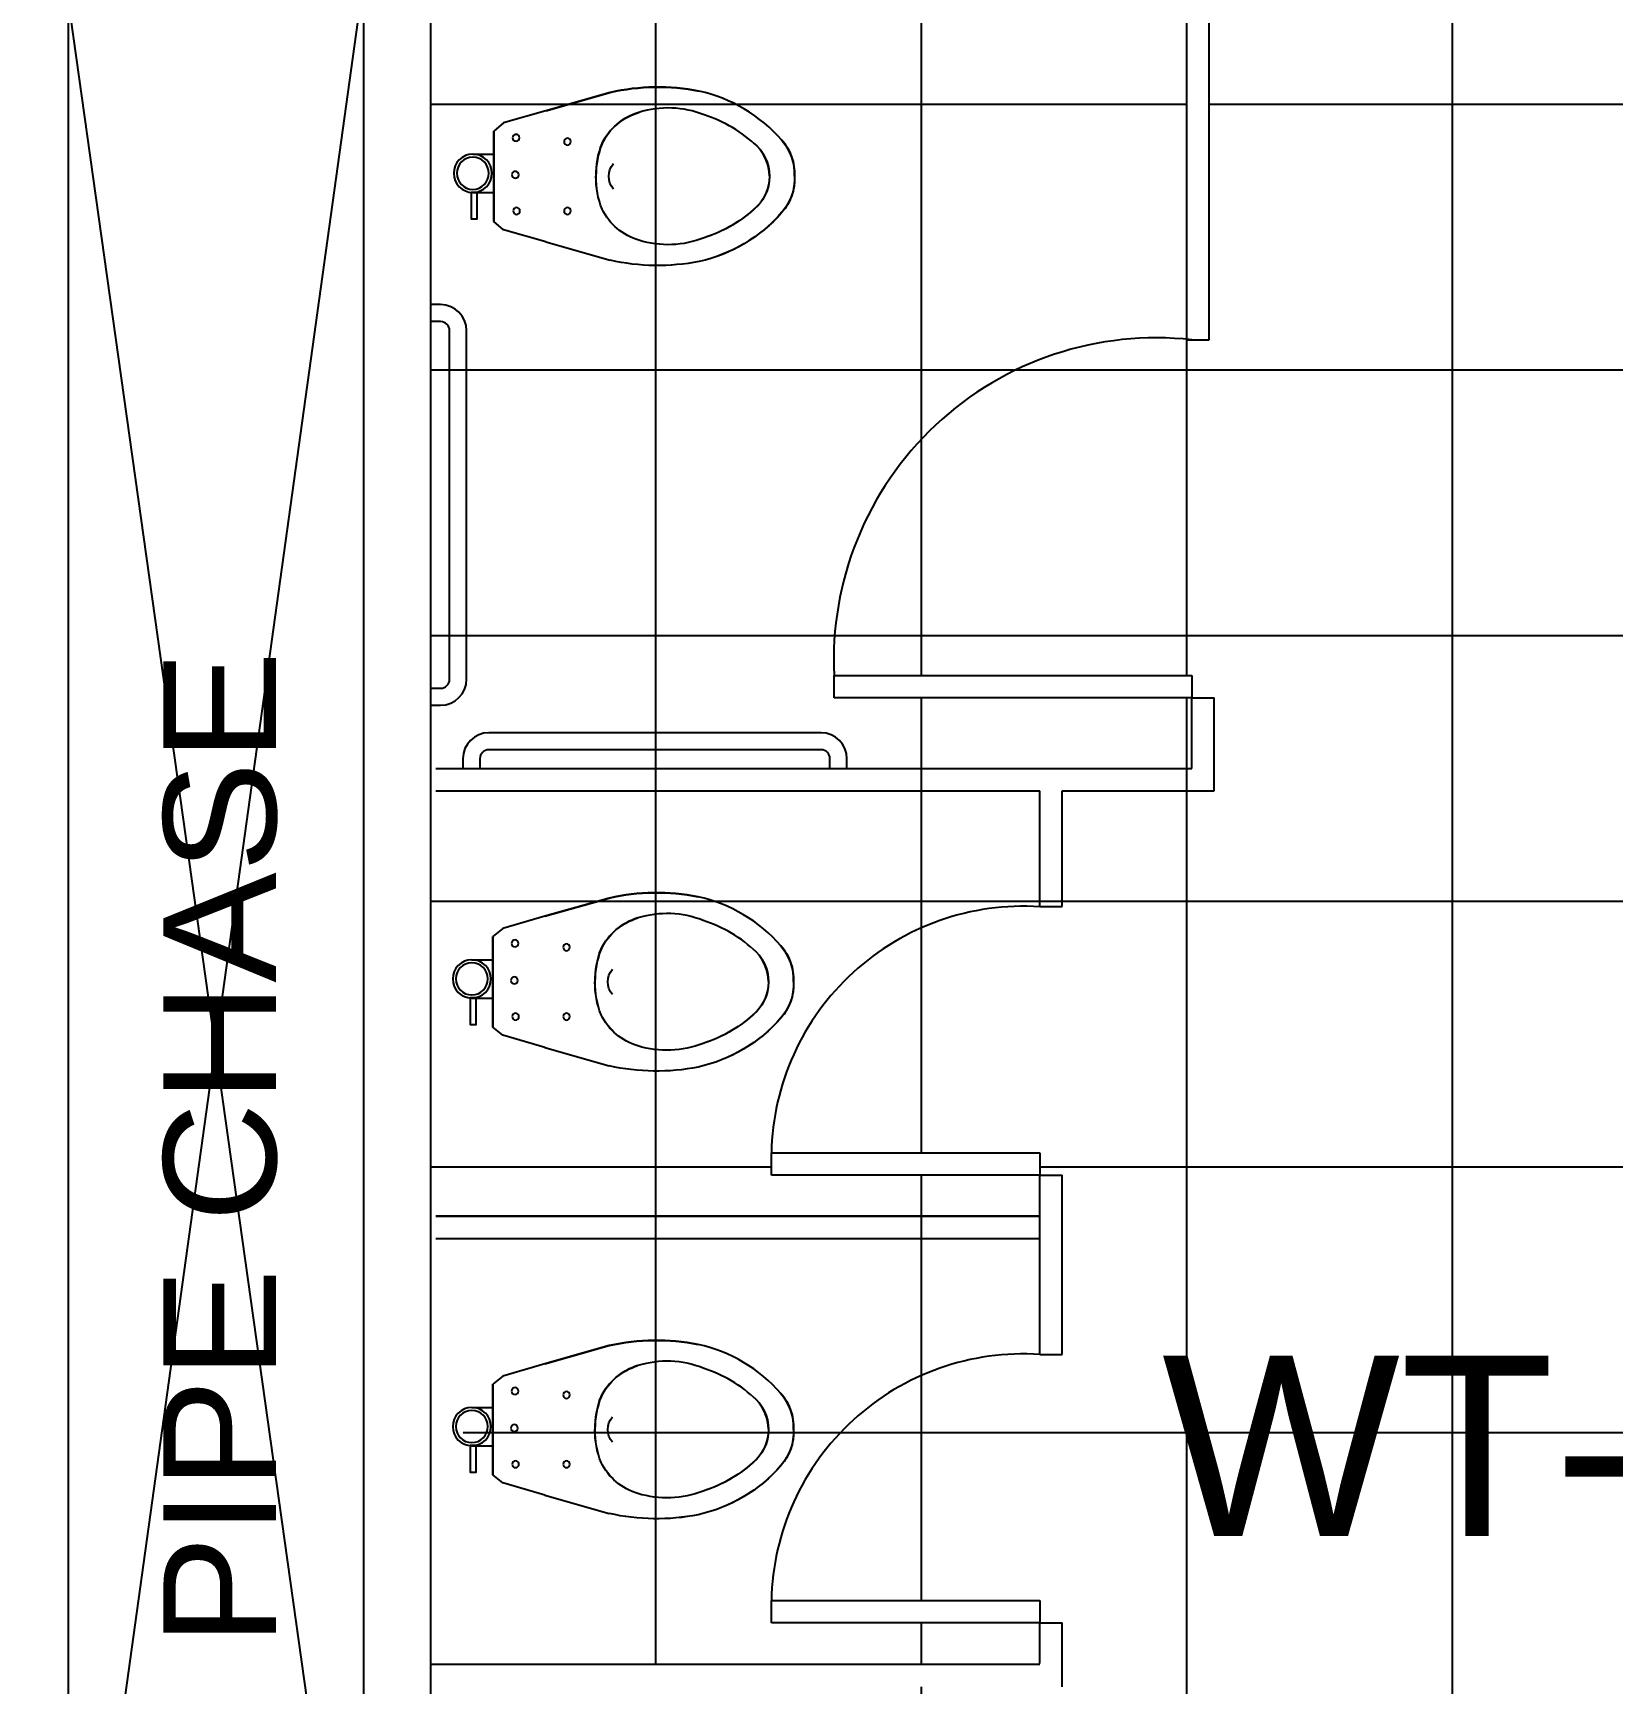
# Model space of a CAD drawing. Header units: millimetres. Extents: x 2148 to 2681, y 758 to 986.
# Drawn here: x 2512.776 to 2514.542, y 948.525 to 950.37 of the extents above; entities that cross this region are included whole.
import ezdxf

# ---------------------------------------------------------------- set-up
doc = ezdxf.new("R2010")
doc.units = ezdxf.units.MM
for name, color, linetype in [('DR', 7, 'Continuous'), ('ELAYOUT', 4, 'Continuous'), ('hacht', 8, 'Continuous'), ('HATCH', 8, 'Continuous'), ('TEXT', 6, 'Continuous')]:
    doc.layers.add(name, color=color, linetype=linetype)
doc.styles.add('MMTX$0$ESMX$0$X-OPTA1D', font='x-opta1d')
doc.styles.add('SWISS', font='swissl.ttf')
pattern_1 = [(0, (42456.51878, 2063.27436), (0, 0.296875), []), (90, (42456.51878, 2063.27436), (-0.296875, 2e-17), [])]

# ---------------------------------------------------------------- blocks, each defined once
blk = doc.blocks.new('BOWL')
at = {"layer": 'DR', "color": 7, "linetype": 'Continuous'}
for p, q in [((-75570.291, -368.114), (-75570.431, -368.0742)), ((-75570.431, -368.0742), (-75570.291, -368.114)), ((-75570.291, -368.114), (-75570.1989, -368.1406)), ((-75570.1989, -368.1406), (-75570.1777, -368.1584)), ((-75570.1777, -368.1584), (-75570.1777, -368.3555)), ((-75570.1777, -368.3555), (-75570.1777, -368.1584)), ((-75570.291, -368.4), (-75570.1989, -368.3733)), ((-75570.1989, -368.3733), (-75570.1777, -368.3555)), ((-75570.291, -368.4), (-75570.431, -368.4398)), ((-75570.291, -368.4), (-75570.431, -368.4398))]:
    blk.add_line(p, q, dxfattribs=at)
at = {"layer": 'DR', "color": 8, "linetype": 'Continuous'}
for p, q in [((-75570.1317, -368.2087), (-75570.1777, -368.2087)), ((-75570.1317, -368.2921), (-75570.1777, -368.2921))]:
    blk.add_line(p, q, dxfattribs=at)
at = {"layer": 'DR', "color": 7, "linetype": 'Continuous'}
for points in [[(-75570.8325, -368.257, -0.190094), (-75570.8051, -368.1786, -0.160718), (-75570.6245, -368.0715, -0.104398), (-75570.431, -368.0742, -0.104398)], [(-75570.8325, -368.257, 0.190094), (-75570.8051, -368.3353, 0.160718), (-75570.6245, -368.4425, 0.104398), (-75570.431, -368.4398, 0.104398)]]:
    blk.add_lwpolyline(points, format="xyb", dxfattribs=at)
at = {"layer": 'DR', "color": 8, "linetype": 'Continuous'}
for points in [[(-75570.778, -368.2562, -0.187036), (-75570.7515, -368.1921, -0.115027), (-75570.6356, -368.1231, -0.170967), (-75570.4935, -368.1177, -0.209642), (-75570.4132, -368.1854, -0.096036), (-75570.4, -368.257)], [(-75570.778, -368.2577, 0.187036), (-75570.7515, -368.3219, 0.115027), (-75570.6356, -368.3909, 0.170967), (-75570.4935, -368.3963, 0.209642), (-75570.4132, -368.3286, 0.096036), (-75570.4, -368.257)]]:
    blk.add_lwpolyline(points, format="xyb", dxfattribs=at)
at = {"layer": 'DR', "color": 7, "linetype": 'Continuous'}
blk.add_lwpolyline([(-75570.1413, -368.292), (-75570.1283, -368.292), (-75570.1283, -368.3496), (-75570.1413, -368.3496)], close=True, dxfattribs=at)
at = {"layer": 'DR', "color": 8, "linetype": 'Continuous'}
for centre, radius in [((-75570.2259, -368.173), 0.00745), ((-75570.3379, -368.1815), 0.00745), ((-75570.1317, -368.2504), 0.035), ((-75570.2242, -368.2537), 0.00745), ((-75570.3379, -368.3325), 0.00745), ((-75570.2269, -368.3325), 0.00745)]:
    blk.add_circle(centre, radius, dxfattribs=at)
at = {"layer": 'DR', "color": 7, "linetype": 'Continuous'}
blk.add_circle((-75570.1317, -368.2504), 0.0417, dxfattribs=at)
for centre, radius, start, end in [((-75570.5342, -368.5313), 0.4686, 77.28, 101.1199), ((-75570.7195, -368.2526), 0.1131, 138.4248, 182.2387), ((-75570.7195, -368.2614), 0.1131, 177.7613, 221.5752), ((-75570.5525, -368.1153), 0.335, 221.3231, 257.5875), ((-75570.5342, -367.9827), 0.4686, 258.8801, 282.72)]:
    blk.add_arc(centre, radius, start, end, dxfattribs=at)
at = {"layer": 'DR', "color": 8, "linetype": 'Continuous'}
for centre, radius, start, end in [((-75570.5305, -368.2431), 0.1307, 26.2125, 73.5731), ((-75570.6821, -368.2583), 0.096, 129.0871, 179.204), ((-75570.5914, -368.255), 0.1913, 359.4176, 21.3602), ((-75570.4701, -368.257), 0.0422, 318.929, 41.071), ((-75570.6821, -368.2557), 0.096, 180.796, 230.9129), ((-75570.5914, -368.2589), 0.1913, 338.6398, 0.5824), ((-75570.5455, -368.1078), 0.2971, 228.446, 252.3404), ((-75570.5305, -368.2709), 0.1307, 286.4269, 333.7875), ((-75570.557, -368.1918), 0.2141, 248.4444, 287.252)]:
    blk.add_arc(centre, radius, start, end, dxfattribs=at)

msp = doc.modelspace()

# ---------------------------------------------------------------- hatches: boundary and pattern name
at = {"layer": 'hacht', "ltscale": 0.05}
h = msp.add_hatch(dxfattribs=at)
h.set_pattern_fill('NET', color=256, scale=2.375, style=0)
h.set_pattern_definition([(0, (82336.3097, 3047.26358), (0, 0.296875), []), (90, (82336.3097, 3047.26358), (-0.296875, 2e-17), [])])
h.paths.add_polyline_path([(2512.3014025, 949.633491, 0.378950784), (2511.9014025, 950.008491), (2511.9014025, 950.4326617), (2511.8466668, 950.4326617), (2511.8466668, 950.5085953), (2514.2411853, 950.5085953), (2514.2411853, 950.4326617), (2512.7407652, 950.4326617), (2512.7407652, 949.5477688), (2511.9014025, 949.5477688), (2511.9014025, 949.608491), (2512.3014025, 949.608491)])
h.paths.add_polyline_path([(2512.3490007, 950.2504881, -0.159567539), (2512.4411482, 950.304864, -0.035725832), (2512.4752035, 950.3090622, -0.068417034), (2512.5404538, 950.3034772, 0.104398042), (2512.4411482, 950.304864, 0.160717862), (2512.3484928, 950.2499078, 0.190093976), (2512.3344223, 950.2097007, -0.193537614)], flags=16)
h.paths.add_polyline_path([(2512.4411482, 950.1145375, 0.104398042), (2512.5404538, 950.1159242), (2512.6122846, 950.1363326), (2512.659526, 950.1500047), (2512.670425, 950.1591366), (2512.670425, 950.234482), (2512.6939905, 950.234482, -0.414213562), (2512.7153958, 950.2130768, -0.390007039), (2512.6957725, 950.1917458), (2512.6957725, 950.1621719), (2512.6890816, 950.1621719), (2512.6890816, 950.1916715), (2512.670425, 950.1916715), (2512.670425, 950.1591366), (2512.659526, 950.1500047), (2512.6122846, 950.1363326), (2512.5404538, 950.1159242, -0.104398042)], flags=16)
h.paths.add_polyline_path([(2512.3490008, 950.1689134, -0.193537637), (2512.3344223, 950.2097007, 0.190093976), (2512.3484928, 950.1694937, 0.001121567)], flags=16)
h.paths.add_polyline_path([(2512.3759806, 950.1764084, 0.115026923), (2512.4354471, 950.1409832, 0.093377154), (2512.4753895, 950.1333014, 0.076370776), (2512.5083835, 950.1382427, 0.20964244), (2512.5495899, 950.1729506, 0.093472066), (2512.5563326, 950.208703, -0.093472066), (2512.5495899, 950.1729506, 0.093474026), (2512.5563326, 950.2087038, 0.002539167), (2512.5563275, 950.2097007, 0.096035989), (2512.5495899, 950.2464509, 0.209642439), (2512.5083835, 950.2811588, 0.170967146), (2512.4354471, 950.2784183, 0.115026923), (2512.3759806, 950.242993, 0.189090336), (2512.3623865, 950.2097007, 0.189090337)], flags=16)
h = msp.add_hatch(dxfattribs=at)
h.set_pattern_fill('NET', color=256, scale=2.375, style=0)
h.set_pattern_definition(pattern_1)
h.paths.add_polyline_path([(2514.0654733, 950.0275832), (2514.0654733, 950.4326617), (2513.8957652, 950.4326617), (2513.2207652, 950.4326617), (2513.2207652, 950.2296103, -0.17376308), (2513.2343604, 950.234482), (2513.2579259, 950.234482), (2513.2579259, 950.2602649), (2513.2688249, 950.2693967), (2513.3160664, 950.2830689), (2513.3878971, 950.3034772, -0.104398042), (2513.4872028, 950.304864, 0.104398042), (2513.3878971, 950.3034772), (2513.3160664, 950.2830689), (2513.2688249, 950.2693967), (2513.2579259, 950.2602649), (2513.2579259, 950.1916715), (2513.2392693, 950.1916715), (2513.2392693, 950.1621719), (2513.2325784, 950.1621719), (2513.2325784, 950.1917458, -0.152371397), (2513.2207652, 950.1965433), (2513.2207652, 949.3301187, -0.156951403), (2513.2332499, 949.3341366), (2513.2568153, 949.3341366), (2513.2568153, 949.3599195), (2513.2677144, 949.3690513), (2513.3149558, 949.3827235), (2513.3867866, 949.4031318, -0.104398042), (2513.4860922, 949.4045186, 0.104398042), (2513.3867866, 949.4031318), (2513.3149558, 949.3827235), (2513.2677144, 949.3690513), (2513.2568153, 949.3599195), (2513.2568153, 949.2913261), (2513.2381588, 949.2913261), (2513.2381588, 949.2618265), (2513.2314679, 949.2618265), (2513.2314679, 949.2914004, -0.135667739), (2513.2207652, 949.295344), (2513.2207652, 948.8298303, -0.156951403), (2513.2332499, 948.8338482), (2513.2568153, 948.8338482), (2513.2568153, 948.8596311), (2513.2677144, 948.8687629), (2513.3149558, 948.8824351), (2513.3867866, 948.9028434, -0.104398042), (2513.4860922, 948.9042302, 0.104398042), (2513.3867866, 948.9028434), (2513.3149558, 948.8824351), (2513.2677144, 948.8687629), (2513.2568153, 948.8596311), (2513.2568153, 948.7910377), (2513.2381588, 948.7910377), (2513.2381588, 948.7615381), (2513.2314679, 948.7615381), (2513.2314679, 948.791112, -0.135667739), (2513.2207652, 948.7950556), (2513.2207652, 948.5468607), (2513.9014025, 948.5468607), (2513.9014025, 948.5929748), (2513.6014025, 948.5929748), (2513.6014025, 948.6179748, -0.42740056), (2513.9014025, 948.8929748), (2513.9014025, 949.0932632), (2513.6014025, 949.0932632), (2513.6014025, 949.1182632, -0.42740056), (2513.9014025, 949.3932632), (2513.9014025, 949.3934898), (2513.9264025, 949.3934898), (2513.9264025, 949.5227688), (2514.0964025, 949.5227688), (2514.0964025, 949.6269709), (2514.0714025, 949.6269709), (2513.6714025, 949.6269709), (2513.6714025, 949.6519709, -0.456229985)])
h.paths.add_polyline_path([(2513.4872028, 950.1145375, 0.160717864), (2513.5798581, 950.1694937, 0.179991172), (2513.593973, 950.2074333, 0.009768565), (2513.5939287, 950.2097007, -0.193537628), (2513.5793502, 950.1689134, -0.159567535)], flags=16)
h.paths.add_polyline_path([(2513.4199674, 950.1382427, -0.20964244), (2513.378761, 950.1729506, 0.20964244)], flags=16)
h.paths.add_polyline_path([(2513.378761, 950.2464509, 0.093472066), (2513.3720184, 950.2106985, -0.093472066)], flags=16)
h.paths.add_polyline_path([(2513.5523704, 950.242993, 0.115026923), (2513.4929039, 950.2784183, 0.170967146), (2513.4199674, 950.2811588, 0.011268189), (2513.4170881, 950.2802389, -0.011268189), (2513.4199674, 950.2811588, -0.170967146), (2513.4929039, 950.2784183, -0.104638312), (2513.5477734, 950.2472395, -0.222229885), (2513.5659644, 950.2097007, 0.189090336)], flags=16)
h.paths.add_polyline_path([(2513.3363129, 950.1709492, -1), (2513.3439541, 950.1709492, -1)], flags=16)
h.paths.add_polyline_path([(2513.2793631, 950.1709492, -1), (2513.2870042, 950.1709492, -1)], flags=16)
h.paths.add_polyline_path([(2513.3363129, 950.2484523, -1), (2513.3439541, 950.2484523, -1)], flags=16)
h.paths.add_polyline_path([(2513.2779884, 950.2114021, -1), (2513.2856296, 950.2114021, -1)], flags=16)
h.paths.add_polyline_path([(2513.2788721, 950.2528054, -1), (2513.2865133, 950.2528054, -1)], flags=16)
h.paths.add_polyline_path([(2513.3776505, 949.2726052, 0.20964244), (2513.4188569, 949.2378973, -0.20964244)], flags=16)
h.paths.add_polyline_path([(2513.3776505, 949.3461055, 0.093472066), (2513.3709078, 949.310353, -0.093472066)], flags=16)
h.paths.add_polyline_path([(2513.4917933, 949.3780729, -0.104638313), (2513.5466629, 949.3468941, -0.222229885), (2513.5648539, 949.3093553, 0.189090336), (2513.5512598, 949.3426476, 0.115026923), (2513.4917933, 949.3780729, 0.170967146), (2513.4188569, 949.3808134, 0.011268189), (2513.4159775, 949.3798935, -0.011268189), (2513.4188569, 949.3808134, -0.170967146)], flags=16)
h.paths.add_polyline_path([(2513.5928181, 949.3093553, -0.193537628), (2513.5782396, 949.2685679, -0.159567535), (2513.4860922, 949.2141921, 0.160717864), (2513.5787476, 949.2691483, 0.179991172), (2513.5928624, 949.3070879, 0.009768565)], flags=16)
h.paths.add_polyline_path([(2513.3428435, 949.3481069, -1), (2513.3352024, 949.3481069, -1)], flags=16)
h.paths.add_polyline_path([(2513.2854027, 949.3524599, -1), (2513.2777616, 949.3524599, -1)], flags=16)
h.paths.add_polyline_path([(2513.284519, 949.3110567, -1), (2513.2768779, 949.3110567, -1)], flags=16)
h.paths.add_polyline_path([(2513.3428435, 949.2706038, -1), (2513.3352024, 949.2706038, -1)], flags=16)
h.paths.add_polyline_path([(2513.2858937, 949.2706038, -1), (2513.2782525, 949.2706038, -1)], flags=16)
h.paths.add_polyline_path([(2513.3776505, 948.7723168, 0.20964244), (2513.4188569, 948.7376089, -0.20964244)], flags=16)
h.paths.add_polyline_path([(2513.3776505, 948.8458171, 0.093472066), (2513.3709078, 948.8100646, -0.093472066)], flags=16)
h.paths.add_polyline_path([(2513.4917933, 948.8777845, -0.104638312), (2513.5466629, 948.8466057, -0.222229885), (2513.5648539, 948.8090669, 0.189090336), (2513.5512598, 948.8423592, 0.115026923), (2513.4917933, 948.8777845, 0.170967146), (2513.4188569, 948.880525, 0.011268189), (2513.4159775, 948.8796051, -0.011268189), (2513.4188569, 948.880525, -0.170967146)], flags=16)
h.paths.add_polyline_path([(2513.5928181, 948.8090669, -0.193537628), (2513.5782396, 948.7682795, -0.159567535), (2513.4860922, 948.7139037, 0.160717864), (2513.5787476, 948.7688599, 0.179991172), (2513.5928624, 948.8067995, 0.009768565)], flags=16)
h.paths.add_polyline_path([(2513.3428435, 948.8478185, -1), (2513.3352024, 948.8478185, -1)], flags=16)
h.paths.add_polyline_path([(2513.2854027, 948.8521715, -1), (2513.2777616, 948.8521715, -1)], flags=16)
h.paths.add_polyline_path([(2513.284519, 948.8107683, -1), (2513.2768779, 948.8107683, -1)], flags=16)
h.paths.add_polyline_path([(2513.3428435, 948.7703154, -1), (2513.3352024, 948.7703154, -1)], flags=16)
h.paths.add_polyline_path([(2513.2858937, 948.7703154, -1), (2513.2782525, 948.7703154, -1)], flags=16)
h = msp.add_hatch(dxfattribs=at)
h.set_pattern_fill('NET', color=256, scale=2.375, style=0)
h.set_pattern_definition(pattern_1)
h.paths.add_polyline_path([(2515.3381473, 950.2784772), (2515.3485615, 950.2755184), (2515.3485615, 950.4326617), (2514.6411853, 950.4326617), (2514.2411853, 950.4326617), (2514.0907652, 950.4326617), (2514.0907652, 950.0269709), (2514.0654733, 950.0269709), (2514.0654733, 949.6519709), (2514.0714025, 949.6519709), (2514.0714025, 949.6269709), (2514.0964025, 949.6269709), (2514.0964025, 949.5227688), (2513.9264025, 949.5227688), (2513.9264025, 949.3934898), (2513.9014025, 949.3934898), (2513.9014025, 949.3932632, 0.42740056), (2513.6014025, 949.1182632), (2513.9014025, 949.1182632), (2513.9014025, 949.0932632), (2513.9264025, 949.0932632), (2513.9264025, 948.8929748), (2513.9014025, 948.8929748, 0.42740056), (2513.6014025, 948.6179748), (2513.9014025, 948.6179748), (2513.9014025, 948.5929748), (2513.9264025, 948.5929748), (2513.9264025, 948.5215723), (2513.5264025, 948.5215723), (2513.5264025, 947.6650508), (2514.0026428, 947.6650508, -0.413335285), (2514.427663, 948.1194311), (2514.452663, 948.1194311), (2514.452663, 947.6644311), (2515.1932707, 947.6644311), (2515.1932707, 948.9212242), (2515.1841243, 948.9212242), (2514.7932707, 948.9212242), (2514.7932707, 948.992007), (2514.8182707, 948.992007), (2514.8182707, 949.017007), (2515.1182707, 949.017007, 0.426384341), (2514.8192367, 949.292069, 0.000859573), (2514.8182707, 949.292007), (2514.7932707, 949.292007), (2514.7932707, 949.4922954), (2514.8182707, 949.4922954), (2514.8182707, 949.5172954), (2515.1182707, 949.5172954, 0.426384341), (2514.8192367, 949.7923574, 0.000859573), (2514.8182707, 949.7922954), (2514.7932707, 949.7922954), (2514.7932707, 950.0260031), (2514.8182707, 950.0260031), (2514.8182707, 949.946801), (2515.3485615, 949.946801), (2515.3485615, 950.0938831), (2515.3381473, 950.0909242, -0.104398042), (2515.2388416, 950.0895375, 0.104398042), (2515.3381473, 950.0909242), (2515.3485615, 950.0938831), (2515.3485615, 950.1514087, -0.009390409), (2515.3472834, 950.1479506, 0.009390409), (2515.3485615, 950.1514087), (2515.3485615, 950.2755184), (2515.3381473, 950.2784772, 0.104398042), (2515.2388416, 950.279864, 0.160717859), (2515.1461863, 950.2249078, 0.190093984), (2515.1321157, 950.1847007, -0.193537628), (2515.1466942, 950.2254881, -0.159567535), (2515.2388416, 950.279864, -0.104398042)])
h.paths.add_polyline_path([(2514.6194267, 948.9183036), (2514.1792749, 948.9183036), (2514.1792749, 948.7291903), (2514.6194267, 948.7291903)], flags=24)
h = msp.add_hatch(dxfattribs=at)
h.set_pattern_fill('NET', color=256, scale=2.375, style=0)
h.set_pattern_definition(pattern_1)
h.paths.add_polyline_path([(2514.0654733, 950.0275832, 0.456229985), (2513.6714025, 949.6519709), (2514.0654733, 949.6519709)])

# ---------------------------------------------------------------- linework, layer by layer
at = {"color": 8, "ltscale": 0.05}
for p, q in [((2513.2317652, 950.0662854, 0), (2513.2207652, 950.0662854, 0)), ((2513.2317652, 950.0472854, 0), (2513.2207652, 950.0472854, 0)), ((2513.2417652, 949.6475685, 0), (2513.2417652, 950.0372854, 0)), ((2513.2607652, 949.6475685, 0), (2513.2607652, 950.0372854, 0)), ((2513.2207652, 949.6375685, 0), (2513.2317652, 949.6375685, 0)), ((2513.2207652, 949.6185685, 0), (2513.2317652, 949.6185685, 0)), ((2513.656884, 949.5877688, 0), (2513.2856614, 949.5877688, 0)), ((2513.656884, 949.5687688, 0), (2513.2856614, 949.5687688, 0)), ((2513.2566614, 949.5587688, 0), (2513.2566614, 949.5477688, 0)), ((2513.2756614, 949.5587688, 0), (2513.2756614, 949.5477688, 0)), ((2513.666884, 949.5477688, 0), (2513.666884, 949.5587688, 0)), ((2513.685884, 949.5477688, 0), (2513.685884, 949.5587688, 0)), ((2513.9264025, 949.3934898, 0), (2513.9264025, 949.5227688, 0))]:
    msp.add_line(p, q, dxfattribs=at)
at = {"color": 8, "ltscale": 0.05, "extrusion": (-2.06976e-08, -3.12937e-09, 1)}
for radius in [0.029, 0.01]:
    msp.add_arc((2513.2317652, 950.0372854, -0.000055), radius, 0, 90, dxfattribs=at)
at = {"color": 8, "ltscale": 0.05}
for centre, radius, start, end in [((2513.2317652, 949.6475685, -0.0000032), 0.01, 270, 0), ((2513.2317652, 949.6475685, -0.0000032), 0.029, 270, 0), ((2513.656884, 949.5587688, 0.0000079), 0.029, 0, 90), ((2513.656884, 949.5587688, 0.0000079), 0.01, 0, 90)]:
    msp.add_arc(centre, radius, start, end, dxfattribs=at)
at = {"color": 8, "ltscale": 0.05, "extrusion": (3.12937e-09, -2.06976e-08, 1)}
for radius in [0.029, 0.01]:
    msp.add_arc((2513.2856614, 949.5587688, -0.0000118), radius, 90, 180, dxfattribs=at)
at = {"layer": 'DR', "ltscale": 10}
for p, q in [((2514.0657652, 950.0269709, 0), (2514.0657652, 950.4326617, 0)), ((2514.0907652, 950.0269709, 0), (2514.0907652, 950.4326617, 0)), ((2514.0657652, 950.0269709, 0), (2514.0907652, 950.0269709, 0)), ((2513.6714025, 949.6269709, 0), (2513.6714025, 949.6519709, 0)), ((2513.6714025, 949.6519709, 0), (2514.0714025, 949.6519709, 0)), ((2514.0714025, 949.6519709, 0), (2514.0714025, 949.6269709, 0)), ((2514.0714025, 949.6269709, 0), (2513.6714025, 949.6269709, 0)), ((2514.0714025, 949.6269709, 0), (2514.0964025, 949.6269709, 0)), ((2514.0714025, 949.6269709, 0), (2514.0964025, 949.6269709, 0)), ((2514.0714025, 949.5477688, 0), (2514.0714025, 949.6269709, 0)), ((2514.0714025, 949.5477688, 0), (2514.0714025, 949.6269709, 0)), ((2514.0714025, 949.5477688, 0), (2514.0714025, 949.6269709, 0)), ((2514.0964025, 949.5227688, 0), (2514.0964025, 949.6269709, 0)), ((2513.2264025, 949.5477688, 0), (2513.9014025, 949.5477688, 0)), ((2513.2264025, 949.5477688, 0), (2514.0714025, 949.5477688, 0)), ((2513.2264025, 949.5227688, 0), (2513.9014025, 949.5227688, 0)), ((2513.2264025, 949.5227688, 0), (2513.9014025, 949.5227688, 0)), ((2513.9014025, 949.3932632, 0), (2513.9014025, 949.5229954, 0)), ((2513.9014025, 949.3932632, 0), (2513.9014025, 949.5229954, 0)), ((2513.9014025, 949.3932632, 0), (2513.9014025, 949.5229954, 0)), ((2513.9264025, 949.5227688, 0), (2514.0964025, 949.5227688, 0)), ((2513.9014025, 949.3934898, 0), (2513.9264025, 949.3934898, 0)), ((2513.9014025, 949.3934898, 0), (2513.9264025, 949.3934898, 0)), ((2513.9014025, 949.3934898, 0), (2513.9264025, 949.3934898, 0)), ((2513.6014025, 949.0932632, 0), (2513.6014025, 949.1182632, 0)), ((2513.6014025, 949.1182632, 0), (2513.9014025, 949.1182632, 0)), ((2513.9014025, 949.1182632, 0), (2513.9014025, 949.0932632, 0)), ((2513.9014025, 949.0932632, 0), (2513.6014025, 949.0932632, 0)), ((2513.9014025, 948.8929748, 0), (2513.9014025, 949.0932632, 0)), ((2513.9014025, 948.8929748, 0), (2513.9014025, 949.0932632, 0)), ((2513.9014025, 948.8929748, 0), (2513.9014025, 949.0932632, 0)), ((2513.9014025, 949.0477688, 0), (2513.9014025, 949.0932632, 0)), ((2513.9014025, 949.0932632, 0), (2513.9264025, 949.0932632, 0)), ((2513.9264025, 948.8929748, 0), (2513.9264025, 949.0932632, 0)), ((2513.2264025, 949.0477688, 0), (2513.9014025, 949.0477688, 0)), ((2513.2264025, 949.0474804, 0), (2513.9014025, 949.0474804, 0)), ((2513.2264025, 949.0474804, 0), (2513.9014025, 949.0474804, 0)), ((2513.2264025, 949.0227688, 0), (2513.9014025, 949.0227688, 0)), ((2513.2264025, 949.0224804, 0), (2513.9014025, 949.0224804, 0)), ((2513.2264025, 949.0224804, 0), (2513.9014025, 949.0224804, 0)), ((2513.9014025, 948.8929748, 0), (2513.9264025, 948.8929748, 0)), ((2513.9014025, 948.8929748, 0), (2513.9264025, 948.8929748, 0)), ((2513.9014025, 948.8929748, 0), (2513.9264025, 948.8929748, 0)), ((2513.6014025, 948.5929748, 0), (2513.6014025, 948.6179748, 0)), ((2513.6014025, 948.6179748, 0), (2513.9014025, 948.6179748, 0)), ((2513.9014025, 948.6179748, 0), (2513.9014025, 948.5929748, 0)), ((2513.9014025, 948.5929748, 0), (2513.6014025, 948.5929748, 0)), ((2513.2207652, 948.5468607, 0), (2513.9014025, 948.5468607, 0))]:
    msp.add_line(p, q, dxfattribs=at)
at = {"layer": 'ELAYOUT', "ltscale": 10}
for p, q in [((2512.8157652, 947.6400508, 0), (2512.8157652, 950.4326617, 0)), ((2513.1457652, 947.5650508, 0), (2513.1457652, 950.4326617, 0)), ((2513.2207652, 947.6400508, 0), (2513.2207652, 950.4326617, 0))]:
    msp.add_line(p, q, dxfattribs=at)
at = {"layer": 'hacht', "ltscale": 0.05}
for p, q in [((2513.9014025, 948.5474804, 0), (2513.9014025, 948.5929748, 0)), ((2513.9014025, 948.5929748, 0), (2513.9264025, 948.5929748, 0)), ((2513.9264025, 948.5215723, 0), (2513.9264025, 948.5929748, 0))]:
    msp.add_line(p, q, dxfattribs=at)
at = {"layer": 'HATCH', "linetype": 'ByBlock', "ltscale": 0.5}
for p, q in [((2512.8116511, 950.4326617, 0), (2513.1457652, 948.0545394, 0)), ((2512.8157652, 948.0545394, 0), (2513.1457652, 950.4298256, 0))]:
    msp.add_line(p, q, dxfattribs=at)
for centre, radius, start, end in [((2514.0314204, 949.6687851, 0), 0.3604104, 83.6307994, 182.6739801), ((2513.8828748, 949.1123389, 0), 0.2815347, 86.226666, 178.7942281), ((2513.8828748, 948.6120505, 0), 0.2815347, 86.226666, 178.7942281)]:
    msp.add_arc(centre, radius, start, end, dxfattribs=at)

# ---------------------------------------------------------------- block references
at = {"layer": 'DR', "color": 7, "linetype": 'Continuous', "extrusion": (0, 0, -1), "xscale": 0.5130811014387291, "yscale": 0.5130811014387291, "zscale": -0.5130811014387275}
for p in [(36260.3386968, 1139.1554002, 0), (36260.3398073, 1138.2550548, 0), (36260.3398073, 1137.7547664, 0)]:
    msp.add_blockref('BOWL', p, dxfattribs=at)

# ---------------------------------------------------------------- texts
at = {"color": 2, "style": 'MMTX$0$ESMX$0$X-OPTA1D', "text_generation_flag": 6, "width": 1.1}
msp.add_text('PIPE CHASE', height=0.126, rotation=270, dxfattribs=at).set_placement((2513.0479419, 948.5668547, 0))
at = {"layer": 'TEXT', "style": 'SWISS', "text_generation_flag": 6}
msp.add_text('WT-2A', height=0.20172088, rotation=180, dxfattribs=at).set_placement((2514.0379161, 948.690003, 0))

doc.saveas('drawing.dxf')
